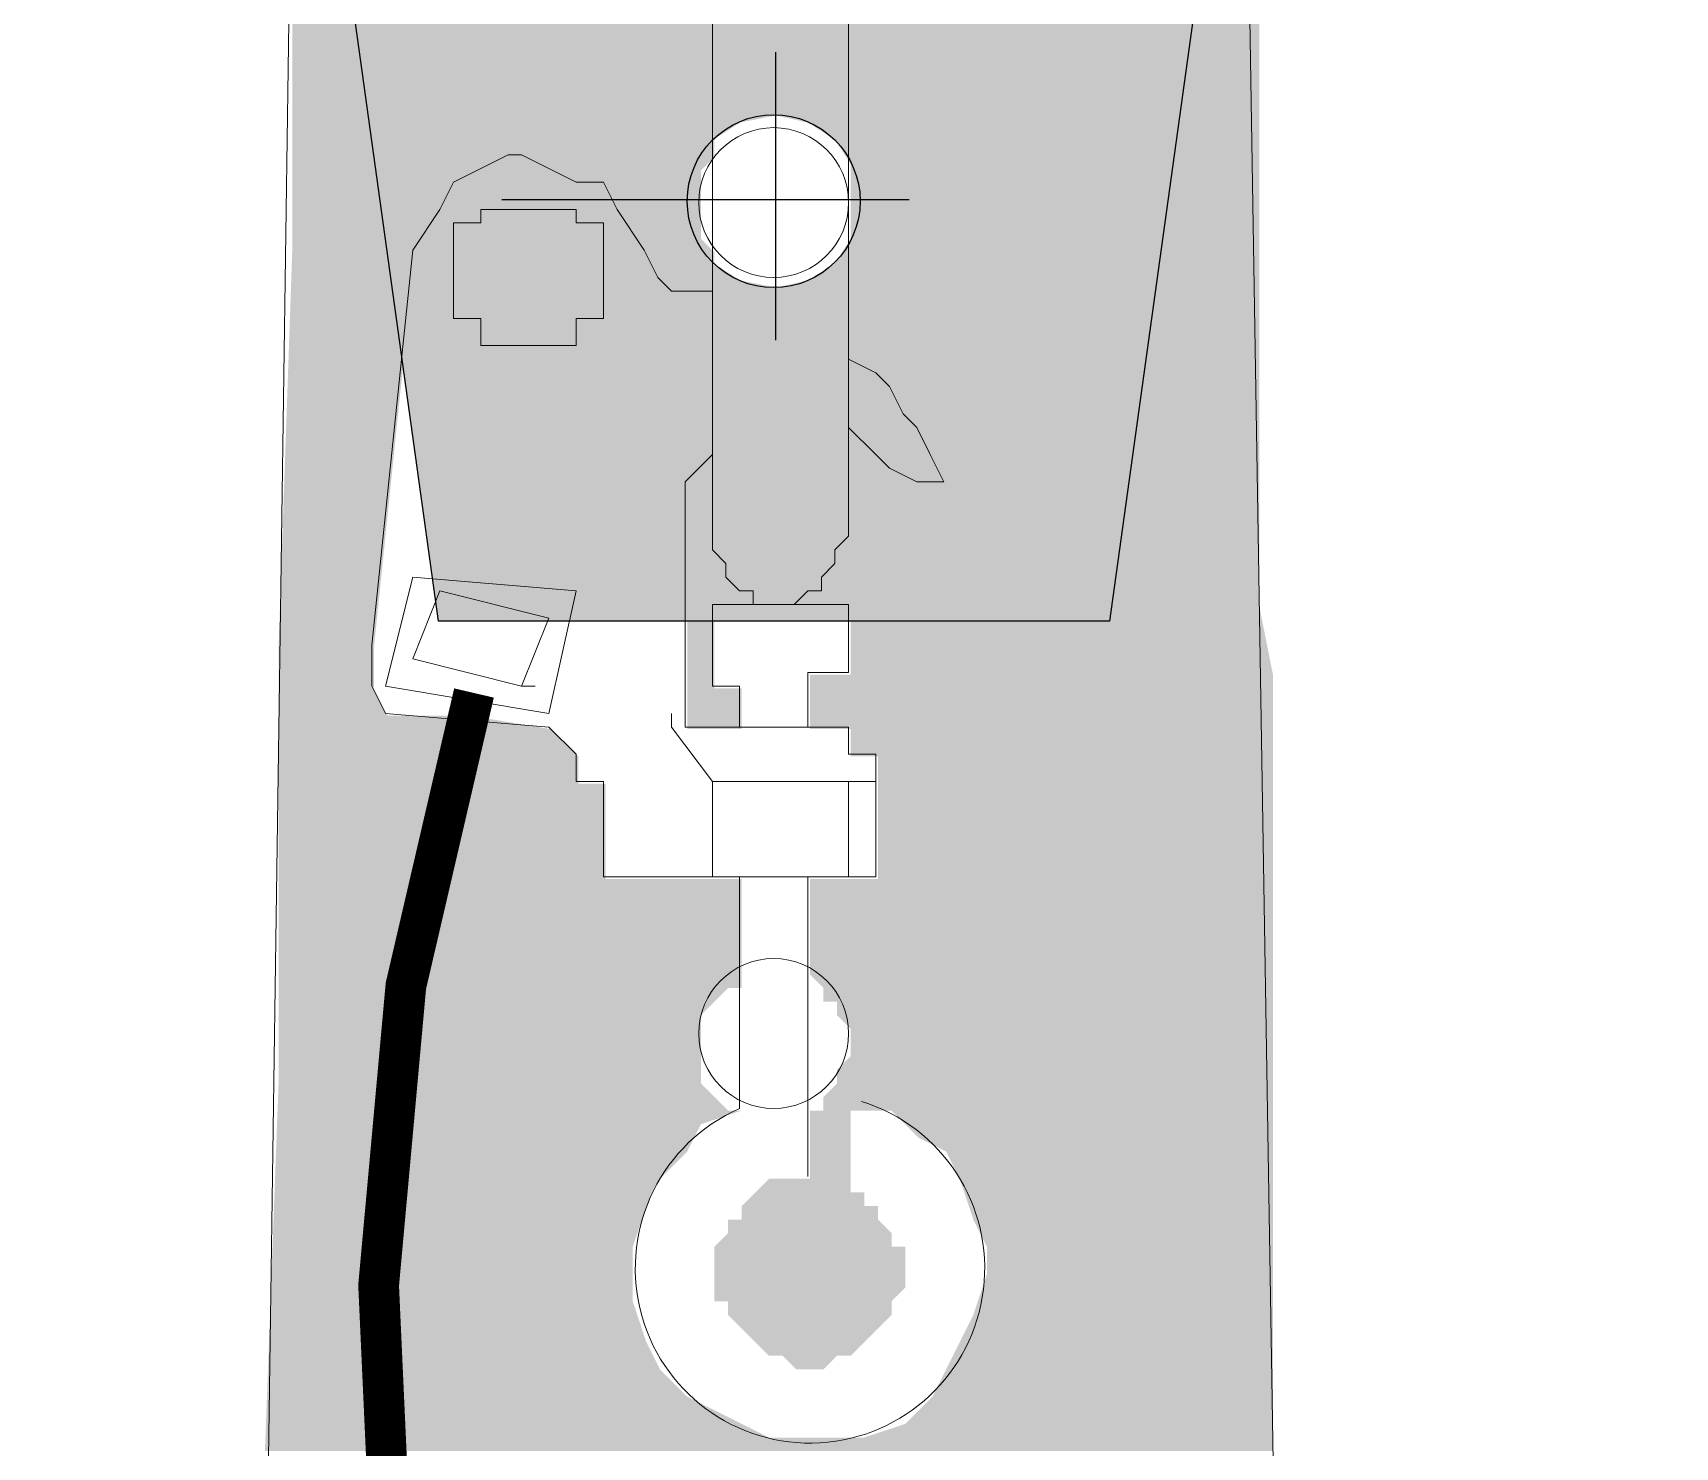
# Model space of a CAD drawing. Header units: millimetres. Extents: x 3949 to 6216, y -1987 to -943.
# Drawn here: x 4944.51 to 4950.4, y -1443.18 to -1438.12 of the extents above; entities that cross this region are included whole.
import ezdxf

# ---------------------------------------------------------------- set-up
doc = ezdxf.new("R2010")
doc.units = ezdxf.units.MM
doc.layers.add('PADRÃO DE ENTRADA', color=7, linetype='Continuous', lineweight=0)

msp = doc.modelspace()

# ---------------------------------------------------------------- linework, layer by layer
at = {"layer": 'PADRÃO DE ENTRADA', "lineweight": 25}
for points in [[(4918.5322, -1434.1944), (4975.8057, -1434.1944), (4975.8057, -1436.9139), (4948.6735, -1438.047), (4948.3713, -1440.2251), (4945.9666, -1440.2251), (4945.6644, -1438.047), (4918.5322, -1436.9139)], [(4947.1753, -1439.2179), (4947.1753, -1438.1855)], [(4946.8731, -1438.7143), (4946.1932, -1438.7143)], [(4947.6537, -1438.7143), (4946.6842, -1438.7143)]]:
    msp.add_lwpolyline(points, dxfattribs=at)
at = {"layer": 'PADRÃO DE ENTRADA', "lineweight": 5}
for points in [[(4945.4421, -1437.1942), (4945.1004, -1461.5068), (4944.9051, -1490.6526)], [(4948.8596, -1437.1942), (4949.1037, -1452.1333), (4949.6407, -1490.8479), (4949.6895, -1493.9724)], [(4946.948, -1437.4308), (4946.948, -1439.8718), (4946.948, -1439.9206), (4946.948, -1439.9694), (4946.9968, -1440.0183), (4946.9968, -1440.0671), (4947.0457, -1440.1159), (4947.0945, -1440.1159), (4947.0945, -1440.1647), (4947.1433, -1440.1647), (4947.1921, -1440.1647), (4947.2409, -1440.1647), (4947.2898, -1440.1159), (4947.3386, -1440.1159), (4947.3386, -1440.0671), (4947.3874, -1440.0183), (4947.3874, -1439.9694), (4947.4362, -1439.9206), (4947.4362, -1439.8718), (4947.4362, -1437.4308)], [(4946.948, -1439.0418), (4946.8504, -1439.0418), (4946.8016, -1439.0418), (4946.7527, -1438.993), (4946.7039, -1438.8954), (4946.6063, -1438.7489), (4946.5575, -1438.6513), (4946.4598, -1438.6513), (4946.2645, -1438.5536), (4946.2157, -1438.5536), (4946.0204, -1438.6513), (4945.9716, -1438.7489), (4945.874, -1438.8954), (4945.7275, -1440.3112), (4945.7275, -1440.36), (4945.7275, -1440.4576), (4945.7763, -1440.5553), (4946.3622, -1440.6041), (4946.4598, -1440.7017), (4946.4598, -1440.7994), (4946.5575, -1440.7994), (4946.5575, -1441.0435), (4946.5575, -1441.1411), (4946.6063, -1441.1411), (4947.3386, -1441.1411), (4947.4362, -1441.1411), (4947.5339, -1441.1411), (4947.5339, -1441.0435), (4947.5339, -1440.9458), (4947.5339, -1440.7994), (4947.5339, -1440.7017), (4947.4362, -1440.7017), (4947.4362, -1440.6041), (4946.948, -1440.6041), (4946.8504, -1440.6041), (4946.8504, -1440.5553), (4946.8504, -1439.8718), (4946.8504, -1439.823), (4946.8504, -1439.7253), (4946.948, -1439.6277)], [(4946.5575, -1438.8954), (4946.5575, -1438.8954)], [(4946.5575, -1438.8954), (4946.5575, -1438.8954)], [(4946.5575, -1439.0418), (4946.5575, -1439.0418)], [(4946.5575, -1439.0418), (4946.5575, -1439.0418)], [(4947.4362, -1439.5301), (4947.5339, -1439.6277), (4947.5827, -1439.6765), (4947.6803, -1439.7253), (4947.778, -1439.7253), (4947.7291, -1439.6277), (4947.6803, -1439.5301), (4947.6315, -1439.4812), (4947.5827, -1439.3836), (4947.5339, -1439.3348), (4947.4362, -1439.2859)], [(4947.2898, -1440.6041), (4947.2898, -1440.4088), (4947.4362, -1440.4088), (4947.4362, -1440.1647), (4946.948, -1440.1647), (4946.948, -1440.4576), (4947.0457, -1440.4576), (4947.0457, -1440.6041)], [(4946.3622, -1440.2135), (4946.3622, -1440.2135)], [(4946.3133, -1440.4576), (4946.2645, -1440.4576), (4946.3133, -1440.4576)], [(4945.7763, -1440.5553), (4945.7763, -1440.5553)], [(4945.7763, -1440.5553), (4945.7763, -1440.5553)], [(4947.5339, -1440.7994), (4946.948, -1440.7994), (4946.8016, -1440.6041), (4946.8016, -1440.5553)], [(4945.7839, -1440.5628), (4945.7839, -1440.5628)], [(4945.7839, -1440.5628), (4945.7839, -1440.5628)], [(4946.3622, -1440.6041), (4946.3622, -1440.6041)], [(4946.3622, -1440.6041), (4946.3622, -1440.6041)], [(4946.3697, -1440.6117), (4946.3697, -1440.6117)], [(4946.3697, -1440.6117), (4946.3697, -1440.6117)], [(4946.4598, -1440.7017), (4946.4598, -1440.7017)], [(4946.4598, -1440.7017), (4946.4598, -1440.7017)], [(4946.4674, -1440.7093), (4946.4674, -1440.7093)], [(4946.4674, -1440.7093), (4946.4674, -1440.7093)], [(4946.948, -1440.7994), (4946.948, -1441.1411)], [(4947.4362, -1440.7994), (4947.4362, -1441.1411)], [(4946.5575, -1441.0435), (4946.5575, -1441.0435)], [(4946.5575, -1441.0435), (4946.5575, -1441.0435)], [(4946.565, -1441.051), (4946.565, -1441.051)], [(4946.565, -1441.051), (4946.565, -1441.051)], [(4947.2898, -1441.1411), (4947.2898, -1442.2152)]]:
    msp.add_lwpolyline(points, dxfattribs=at)
for points in [[(4946.2645, -1438.7489), (4946.3622, -1438.7489), (4946.4598, -1438.7489), (4946.4598, -1438.7977), (4946.5575, -1438.7977), (4946.5575, -1438.8954), (4946.5575, -1438.993), (4946.5575, -1439.0418), (4946.5575, -1439.1395), (4946.4598, -1439.1395), (4946.4598, -1439.2371), (4946.3622, -1439.2371), (4946.2645, -1439.2371), (4946.2157, -1439.2371), (4946.1181, -1439.2371), (4946.1181, -1439.1395), (4946.0204, -1439.1395), (4946.0204, -1439.0418), (4946.0204, -1438.993), (4946.0204, -1438.8954), (4946.0204, -1438.7977), (4946.1181, -1438.7977), (4946.1181, -1438.7489), (4946.2157, -1438.7489)], [(4945.874, -1440.0671), (4946.4598, -1440.1159), (4946.3622, -1440.5553), (4945.7763, -1440.4576)], [(4945.9716, -1440.1159), (4946.3622, -1440.2135), (4946.2645, -1440.4576), (4945.874, -1440.36)]]:
    msp.add_lwpolyline(points, close=True, dxfattribs=at)
at = {"layer": 'PADRÃO DE ENTRADA', "color": 1, "lineweight": 0, "const_width": 0.1459}
msp.add_lwpolyline([(4946.0937, -1440.4821), (4945.8496, -1441.5317), (4945.7519, -1442.6057), (4945.8007, -1443.6798), (4946.0448, -1444.7294), (4946.4598, -1445.7058)], dxfattribs=at)
at = {"layer": 'PADRÃO DE ENTRADA', "lineweight": 5}
msp.add_lwpolyline([(4947.0457, -1441.1411), (4947.0457, -1441.9711, 5.545079), (4947.4824, -1441.9459)], format="xyb", dxfattribs=at)
at = {"layer": 'PADRÃO DE ENTRADA', "lineweight": 25}
msp.add_circle((4947.1677, -1438.7193), 0.3098, dxfattribs=at)
at = {"layer": 'PADRÃO DE ENTRADA', "lineweight": 5}
for centre in [(4947.1677, -1438.7245), (4947.1677, -1438.7245), (4947.1677, -1441.7025), (4947.1677, -1441.7025), (4947.1677, -1441.7025)]:
    msp.add_circle(centre, 0.2685, dxfattribs=at)
at = {"layer": 'PADRÃO DE ENTRADA', "transparency": 33554559}
for points in [[(4946.9556, -1437.9754), (4945.4421, -1437.9754), (4946.9556, -1438.5612)], [(4946.2721, -1438.5612), (4946.9556, -1438.5612), (4946.3209, -1438.5612)], [(4946.9556, -1438.5612), (4946.3209, -1438.5612), (4946.9067, -1438.61)], [(4946.3209, -1438.5612), (4946.9067, -1438.61), (4946.3697, -1438.61)], [(4946.9067, -1438.61), (4946.3697, -1438.61), (4946.9067, -1438.6588)], [(4946.3697, -1438.61), (4946.9067, -1438.6588), (4946.4674, -1438.6588)], [(4946.4674, -1438.6588), (4946.9067, -1438.6588), (4946.9067, -1438.6588)], [(4946.9067, -1438.6588), (4946.565, -1438.6588), (4946.9067, -1438.7077)], [(4946.565, -1438.6588), (4946.9067, -1438.7077), (4946.565, -1438.7077)], [(4946.9067, -1438.7077), (4946.565, -1438.7077), (4946.9067, -1438.7565)], [(4946.565, -1438.7077), (4946.9067, -1438.7565), (4946.6138, -1438.7565)], [(4946.6138, -1438.7565), (4946.9067, -1438.7565), (4946.9067, -1438.7565)], [(4946.6138, -1438.7565), (4946.9067, -1438.7565), (4946.6626, -1438.7565)], [(4946.9067, -1438.7565), (4946.6626, -1438.7565), (4946.9067, -1438.8053)], [(4946.6626, -1438.7565), (4946.9067, -1438.8053), (4946.6626, -1438.8053)], [(4946.9067, -1438.8053), (4946.6626, -1438.8053), (4946.9067, -1438.8541)], [(4946.6626, -1438.8053), (4946.9067, -1438.8541), (4946.6626, -1438.8541)], [(4946.9067, -1438.8541), (4946.6626, -1438.8541), (4946.9556, -1438.9029)], [(4946.6626, -1438.8541), (4946.9556, -1438.9029), (4946.7115, -1438.9029)], [(4946.7115, -1438.9029), (4946.9556, -1438.9029), (4946.9556, -1438.9029)], [(4946.9556, -1438.9029), (4946.7115, -1438.9029), (4946.9556, -1439.0006)], [(4946.7115, -1438.9029), (4946.9556, -1439.0006), (4946.7603, -1439.0006)], [(4946.9556, -1439.0006), (4946.7603, -1439.0006), (4946.9556, -1439.0494)], [(4946.7603, -1439.0006), (4946.9556, -1439.0494), (4946.8091, -1439.0494)], [(4947.4438, -1439.5376), (4947.5414, -1439.6352), (4947.4438, -1439.6352)], [(4946.948, -1439.6277), (4946.948, -1439.6765), (4946.948, -1439.6765)], [(4946.9556, -1439.6352), (4946.9556, -1439.6841), (4946.9556, -1439.6841)], [(4947.5414, -1439.6352), (4947.4438, -1439.6352), (4947.5902, -1439.6841)], [(4947.4438, -1439.6352), (4947.5902, -1439.6841), (4947.4438, -1439.6841)], [(4946.9556, -1439.6841), (4946.9556, -1439.7329), (4946.8579, -1439.7329)], [(4946.9556, -1439.7329), (4946.8579, -1439.7329), (4946.9556, -1439.8305)], [(4946.8579, -1439.7329), (4946.9556, -1439.8305), (4946.8579, -1439.8305)], [(4947.5902, -1439.6841), (4947.4438, -1439.6841), (4947.6879, -1439.7329)], [(4947.4438, -1439.6841), (4947.6879, -1439.7329), (4947.4438, -1439.7329)], [(4946.9556, -1439.8305), (4946.8579, -1439.8305), (4946.9556, -1439.8793)], [(4946.8579, -1439.8305), (4946.9556, -1439.8793), (4946.8579, -1439.8793)], [(4946.8579, -1439.8793), (4946.9556, -1439.8793), (4946.9556, -1439.8793)], [(4946.9556, -1439.8793), (4946.8579, -1439.8793), (4946.9556, -1439.9282)], [(4946.8579, -1439.8793), (4946.9556, -1439.9282), (4946.8579, -1439.9282)], [(4946.9556, -1439.9282), (4946.8579, -1439.9282), (4946.9556, -1439.977)], [(4946.8579, -1439.9282), (4946.9556, -1439.977), (4946.8579, -1439.977)], [(4946.9556, -1439.977), (4946.8579, -1439.977), (4947.0044, -1440.0746)], [(4946.8579, -1439.977), (4947.0044, -1440.0746), (4946.8579, -1440.0746)], [(4947.0044, -1440.0746), (4946.8579, -1440.0746), (4947.0532, -1440.1235)], [(4946.8579, -1440.0746), (4947.0532, -1440.1235), (4946.8579, -1440.1235)], [(4947.0532, -1440.1235), (4946.8579, -1440.1235), (4947.102, -1440.1723)], [(4946.8579, -1440.1235), (4947.102, -1440.1723), (4946.8579, -1440.1723)], [(4947.1997, -1440.1723), (4947.1997, -1440.1723), (4946.8579, -1440.1723)], [(4947.1997, -1440.1723), (4946.8579, -1440.1723), (4947.102, -1440.1723)], [(4946.9556, -1440.1723), (4946.8579, -1440.1723), (4946.9556, -1440.4652)], [(4946.8579, -1440.1723), (4946.9556, -1440.4652), (4946.8579, -1440.4652)], [(4947.0532, -1440.4652), (4946.8579, -1440.4652), (4947.0532, -1440.5628)], [(4946.8579, -1440.4652), (4947.0532, -1440.5628), (4946.8579, -1440.5628)], [(4946.0768, -1440.5628), (4946.3697, -1440.6117), (4946.0768, -1440.6117)], [(4947.0532, -1440.5628), (4946.8579, -1440.5628), (4947.0532, -1440.6117)], [(4946.8579, -1440.5628), (4947.0532, -1440.6117), (4946.8579, -1440.6117)], [(4947.3461, -1441.9786), (4947.4438, -1441.9786), (4947.2973, -1441.9786)], [(4947.4438, -1441.9786), (4947.2973, -1441.9786), (4947.4438, -1442.2227)], [(4947.2973, -1441.9786), (4947.4438, -1442.2227), (4947.2973, -1442.2227)], [(4947.3461, -1441.9786), (4947.4438, -1441.9786), (4947.4438, -1441.9786)], [(4947.4438, -1441.9786), (4947.4438, -1441.9786), (4947.3461, -1441.9786)], [(4947.1509, -1442.2227), (4947.4438, -1442.2716), (4947.102, -1442.2716)], [(4947.2485, -1442.2227), (4947.4438, -1442.2227), (4947.1509, -1442.2227)], [(4947.4438, -1442.2227), (4947.1509, -1442.2227), (4947.4438, -1442.2716)], [(4947.2973, -1442.2227), (4947.4438, -1442.2227), (4947.2485, -1442.2227)], [(4947.102, -1442.2716), (4947.4926, -1442.3204), (4947.0532, -1442.3204)], [(4947.5414, -1442.3204), (4947.5414, -1442.3204), (4947.0532, -1442.3204)], [(4947.5414, -1442.3204), (4947.0532, -1442.3204), (4947.4926, -1442.3204)], [(4947.5414, -1442.3204), (4947.0532, -1442.3204), (4947.5414, -1442.3692)], [(4947.0532, -1442.3204), (4947.5414, -1442.3692), (4947.0532, -1442.3692)], [(4947.4926, -1442.2716), (4947.4926, -1442.2716), (4947.102, -1442.2716)], [(4947.4926, -1442.2716), (4947.102, -1442.2716), (4947.4438, -1442.2716)], [(4947.4926, -1442.2716), (4947.102, -1442.2716), (4947.4926, -1442.3204)], [(4947.5414, -1442.3692), (4947.0532, -1442.3692), (4947.0044, -1442.3692)], [(4947.5414, -1442.3692), (4947.0044, -1442.3692), (4947.5902, -1442.418)], [(4947.0044, -1442.3692), (4947.5902, -1442.418), (4947.0044, -1442.418)], [(4947.0532, -1442.3692), (4947.5414, -1442.3692), (4947.5414, -1442.3692)], [(4947.0044, -1442.418), (4947.5902, -1442.4668), (4946.9556, -1442.4668)], [(4947.0044, -1442.418), (4947.5902, -1442.418), (4947.5902, -1442.418)], [(4947.5902, -1442.418), (4947.0044, -1442.418), (4947.5902, -1442.4668)], [(4947.6391, -1442.4668), (4947.6391, -1442.4668), (4946.9556, -1442.4668)], [(4947.6391, -1442.4668), (4946.9556, -1442.4668), (4947.5902, -1442.4668)], [(4947.6391, -1442.4668), (4946.9556, -1442.4668), (4947.6391, -1442.5157)], [(4946.9556, -1442.4668), (4947.6391, -1442.5157), (4946.9556, -1442.5157)], [(4947.6391, -1442.5157), (4946.9556, -1442.5157), (4947.6391, -1442.5645)], [(4946.9556, -1442.5157), (4947.6391, -1442.5645), (4946.9556, -1442.5645)], [(4947.6391, -1442.5645), (4946.9556, -1442.5645), (4947.6391, -1442.6133)], [(4946.9556, -1442.5645), (4947.6391, -1442.6133), (4946.9556, -1442.6133)], [(4946.9556, -1442.6133), (4947.6391, -1442.6133), (4947.6391, -1442.6133)], [(4947.6391, -1442.6133), (4946.9556, -1442.6133), (4947.5902, -1442.6621)], [(4946.9556, -1442.6133), (4947.5902, -1442.6621), (4946.9556, -1442.6621)], [(4947.5902, -1442.6621), (4946.9556, -1442.6621), (4947.0044, -1442.6621)], [(4946.9556, -1442.6621), (4947.5902, -1442.6621), (4947.5902, -1442.6621)], [(4947.5902, -1442.6621), (4947.0044, -1442.6621), (4947.5902, -1442.7109)], [(4947.0044, -1442.6621), (4947.5902, -1442.7109), (4947.0044, -1442.7109)], [(4947.0044, -1442.7109), (4947.5902, -1442.7109), (4947.5902, -1442.7109)], [(4947.5902, -1442.7109), (4947.0044, -1442.7109), (4947.5414, -1442.7598)], [(4947.0044, -1442.7109), (4947.5414, -1442.7598), (4947.0532, -1442.7598)], [(4947.0532, -1442.7598), (4947.5414, -1442.7598), (4947.5414, -1442.7598)], [(4947.5414, -1442.7598), (4947.0532, -1442.7598), (4947.4926, -1442.8086)], [(4947.0532, -1442.7598), (4947.4926, -1442.8086), (4947.102, -1442.8086)], [(4947.102, -1442.8086), (4947.4926, -1442.8086), (4947.4926, -1442.8086)], [(4947.4926, -1442.8086), (4947.4926, -1442.8086), (4947.102, -1442.8086)], [(4947.4926, -1442.8086), (4947.102, -1442.8086), (4947.4438, -1442.8574)], [(4947.102, -1442.8086), (4947.4438, -1442.8574), (4947.1509, -1442.8574)], [(4947.1509, -1442.8574), (4947.4438, -1442.8574), (4947.4438, -1442.8574)], [(4947.4438, -1442.8574), (4947.1509, -1442.8574), (4947.395, -1442.8574)], [(4947.1509, -1442.8574), (4947.395, -1442.8574), (4947.1997, -1442.8574)], [(4947.1997, -1442.8574), (4947.395, -1442.8574), (4947.395, -1442.8574)], [(4947.3461, -1442.9062), (4947.2485, -1442.9062), (4947.1997, -1442.8574)], [(4947.1997, -1442.8574), (4947.395, -1442.8574), (4947.3461, -1442.9062)], [(4947.3461, -1442.9062), (4947.3461, -1442.9062), (4947.2485, -1442.9062)]]:
    msp.add_solid(points, dxfattribs=at)
at = {"layer": 'PADRÃO DE ENTRADA', "color": 8}
for points in [[(4945.4421, -1437.9754), (4946.9556, -1438.5612), (4945.4421, -1438.5612)], [(4948.9084, -1437.9754), (4947.4438, -1437.9754), (4948.9084, -1439.2935)], [(4947.4438, -1437.9754), (4948.9084, -1439.2935), (4947.4438, -1439.2935)], [(4946.2233, -1438.5612), (4945.4421, -1438.5612), (4946.028, -1438.6588)], [(4945.4421, -1438.5612), (4946.028, -1438.6588), (4945.4421, -1438.6588)], [(4946.028, -1438.6588), (4945.4421, -1438.6588), (4945.9792, -1438.7565)], [(4945.4421, -1438.6588), (4945.9792, -1438.7565), (4945.4421, -1438.7565)], [(4945.9792, -1438.7565), (4945.4421, -1438.7565), (4945.8815, -1438.9029)], [(4945.4421, -1438.7565), (4945.8815, -1438.9029), (4945.4421, -1438.9029)], [(4945.4421, -1438.9029), (4945.7351, -1440.3187), (4945.3933, -1440.3187)], [(4945.8815, -1438.9029), (4945.4421, -1438.9029), (4945.7351, -1440.3187)], [(4947.4438, -1439.2935), (4948.9084, -1439.2935), (4948.9084, -1439.2935)], [(4948.9084, -1439.2935), (4947.4438, -1439.2935), (4948.9084, -1439.3423)], [(4947.4438, -1439.2935), (4948.9084, -1439.3423), (4947.5414, -1439.3423)], [(4948.9084, -1439.3423), (4947.5414, -1439.3423), (4948.9084, -1439.3911)], [(4947.5414, -1439.3423), (4948.9084, -1439.3911), (4947.5902, -1439.3911)], [(4948.9084, -1439.3911), (4947.5902, -1439.3911), (4948.9084, -1439.4888)], [(4947.5902, -1439.3911), (4948.9084, -1439.4888), (4947.6391, -1439.4888)], [(4948.9084, -1439.4888), (4947.6391, -1439.4888), (4948.9084, -1439.5376)], [(4947.6391, -1439.4888), (4948.9084, -1439.5376), (4947.6879, -1439.5376)], [(4948.9084, -1439.5376), (4947.6879, -1439.5376), (4948.9084, -1439.6352)], [(4947.6879, -1439.5376), (4948.9084, -1439.6352), (4947.7367, -1439.6352)], [(4948.9084, -1439.6352), (4947.7367, -1439.6352), (4948.9084, -1439.7329)], [(4947.7367, -1439.6352), (4948.9084, -1439.7329), (4947.7855, -1439.7329)], [(4948.9084, -1439.7329), (4947.4438, -1439.7329), (4948.9084, -1439.8793)], [(4947.4438, -1439.7329), (4948.9084, -1439.8793), (4947.4438, -1439.8793)], [(4948.9084, -1439.8793), (4947.4438, -1439.8793), (4948.9084, -1439.977)], [(4947.4438, -1439.8793), (4948.9084, -1439.977), (4947.4438, -1439.977)], [(4947.395, -1440.0258), (4948.9084, -1440.1235), (4947.3461, -1440.1235)], [(4947.4438, -1439.977), (4948.9084, -1440.0258), (4947.395, -1440.0258)], [(4948.9084, -1440.0258), (4947.395, -1440.0258), (4948.9084, -1440.1235)], [(4948.9084, -1439.977), (4947.4438, -1439.977), (4948.9084, -1440.0258)], [(4947.3461, -1440.1235), (4948.9084, -1440.1723), (4947.2485, -1440.1723)], [(4948.9084, -1440.1235), (4947.3461, -1440.1235), (4948.9084, -1440.1723)], [(4946.8579, -1440.1723), (4948.9084, -1440.1723), (4948.9084, -1440.1723)], [(4948.9084, -1440.1723), (4948.9084, -1440.1723), (4946.8579, -1440.1723)], [(4947.2485, -1440.1723), (4948.9084, -1440.1723), (4947.1997, -1440.1723)], [(4948.9084, -1440.1723), (4947.4438, -1440.1723), (4948.9572, -1440.4164)], [(4947.4438, -1440.1723), (4948.9572, -1440.4164), (4947.4438, -1440.4164)], [(4945.7351, -1440.3187), (4945.3933, -1440.3187), (4945.7351, -1440.3676)], [(4945.3933, -1440.3187), (4945.7351, -1440.3676), (4945.3933, -1440.3676)], [(4945.7351, -1440.3676), (4945.3933, -1440.3676), (4945.7351, -1440.4652)], [(4945.3933, -1440.3676), (4945.7351, -1440.4652), (4945.3933, -1440.4652)], [(4948.9572, -1440.4164), (4947.2973, -1440.4164), (4948.9572, -1440.6117)], [(4947.2973, -1440.4164), (4948.9572, -1440.6117), (4947.2973, -1440.6117)], [(4945.7351, -1440.4652), (4945.3933, -1440.4652), (4945.7839, -1440.5628)], [(4945.3933, -1440.4652), (4945.7839, -1440.5628), (4945.3933, -1440.5628)], [(4946.0768, -1440.5628), (4946.0768, -1440.5628), (4945.3933, -1440.5628)], [(4946.0768, -1440.5628), (4945.3933, -1440.5628), (4945.7839, -1440.5628)], [(4946.0768, -1440.5628), (4945.3933, -1440.5628), (4946.0768, -1440.6117)], [(4945.3933, -1440.5628), (4946.0768, -1440.6117), (4945.3933, -1440.6117)], [(4946.0768, -1440.6117), (4945.3933, -1440.6117), (4945.7839, -1441.881)], [(4945.3933, -1440.6117), (4945.7839, -1441.881), (4945.3933, -1441.881)], [(4946.0768, -1440.6117), (4946.4674, -1440.7093), (4946.028, -1440.7093)], [(4946.3697, -1440.6117), (4946.0768, -1440.6117), (4946.4674, -1440.7093)], [(4948.9572, -1440.6117), (4947.4438, -1440.6117), (4948.9572, -1440.7093)], [(4947.4438, -1440.6117), (4948.9572, -1440.7093), (4947.4438, -1440.7093)], [(4946.4674, -1440.7093), (4946.028, -1440.7093), (4946.4674, -1440.8069)], [(4946.028, -1440.7093), (4946.4674, -1440.8069), (4946.028, -1440.8069)], [(4948.9572, -1440.7093), (4947.5414, -1440.7093), (4948.9572, -1440.8069)], [(4947.5414, -1440.7093), (4948.9572, -1440.8069), (4947.5414, -1440.8069)], [(4946.028, -1440.8069), (4946.565, -1441.051), (4945.9792, -1441.051)], [(4946.565, -1440.8069), (4946.028, -1440.8069), (4946.565, -1441.051)], [(4948.9572, -1440.8069), (4947.5414, -1440.8069), (4948.9572, -1440.9534)], [(4947.5414, -1440.8069), (4948.9572, -1440.9534), (4947.5414, -1440.9534)], [(4948.9572, -1440.9534), (4947.5414, -1440.9534), (4948.9572, -1441.051)], [(4947.5414, -1440.9534), (4948.9572, -1441.051), (4947.5414, -1441.051)], [(4945.9792, -1441.051), (4946.565, -1441.1487), (4945.9303, -1441.1487)], [(4946.565, -1441.051), (4945.9792, -1441.051), (4946.565, -1441.1487)], [(4948.9572, -1441.051), (4947.5414, -1441.051), (4948.9572, -1441.1487)], [(4947.5414, -1441.051), (4948.9572, -1441.1487), (4947.5414, -1441.1487)], [(4945.9303, -1441.1487), (4947.0532, -1441.5392), (4945.8815, -1441.5392)], [(4947.0532, -1441.1487), (4945.9303, -1441.1487), (4947.0532, -1441.5392)], [(4948.9572, -1441.1487), (4947.2973, -1441.1487), (4948.9572, -1441.4904)], [(4947.2973, -1441.1487), (4948.9572, -1441.4904), (4947.2973, -1441.4904)], [(4948.9572, -1441.4904), (4947.2973, -1441.4904), (4948.9572, -1441.5392)], [(4947.2973, -1441.4904), (4948.9572, -1441.5392), (4947.3461, -1441.5392)], [(4947.0044, -1441.5392), (4947.0044, -1441.5392), (4945.8815, -1441.5392)], [(4947.0044, -1441.5392), (4945.8815, -1441.5392), (4947.0532, -1441.5392)], [(4947.0044, -1441.5392), (4945.8815, -1441.5392), (4946.9556, -1441.5881)], [(4945.8815, -1441.5392), (4946.9556, -1441.5881), (4945.8815, -1441.5881)], [(4948.9572, -1441.5392), (4947.3461, -1441.5392), (4948.9572, -1441.5881)], [(4947.3461, -1441.5392), (4948.9572, -1441.5881), (4947.3461, -1441.5881)], [(4945.8815, -1441.5881), (4946.9067, -1441.6369), (4945.8327, -1441.6369)], [(4946.9556, -1441.5881), (4945.8815, -1441.5881), (4946.9067, -1441.6369)], [(4947.3461, -1441.5881), (4948.9572, -1441.5881), (4947.395, -1441.5881)], [(4948.9572, -1441.5881), (4947.395, -1441.5881), (4948.9572, -1441.6369)], [(4947.395, -1441.5881), (4948.9572, -1441.6369), (4947.395, -1441.6369)], [(4945.8327, -1441.6369), (4946.9067, -1441.6369), (4946.9067, -1441.6369)], [(4946.9067, -1441.6369), (4946.9067, -1441.6369), (4945.8327, -1441.6369)], [(4946.9067, -1441.6369), (4945.8327, -1441.6369), (4946.9067, -1441.6857)], [(4945.8327, -1441.6369), (4946.9067, -1441.6857), (4945.8327, -1441.6857)], [(4948.9572, -1441.6369), (4947.395, -1441.6369), (4948.9572, -1441.6857)], [(4947.395, -1441.6369), (4948.9572, -1441.6857), (4947.4438, -1441.6857)], [(4946.9067, -1441.6857), (4945.8327, -1441.6857), (4946.9067, -1441.7345)], [(4945.8327, -1441.6857), (4946.9067, -1441.7345), (4945.8327, -1441.7345)], [(4946.9067, -1441.7345), (4945.8327, -1441.7345), (4946.9067, -1441.7833)], [(4945.8327, -1441.7345), (4946.9067, -1441.7833), (4945.8327, -1441.7833)], [(4948.9572, -1441.6857), (4947.4438, -1441.6857), (4948.9572, -1441.7345)], [(4947.4438, -1441.6857), (4948.9572, -1441.7345), (4947.4438, -1441.7345)], [(4948.9572, -1441.7345), (4947.4438, -1441.7345), (4948.9572, -1441.7833)], [(4947.4438, -1441.7345), (4948.9572, -1441.7833), (4947.4438, -1441.7833)], [(4945.8327, -1441.7833), (4946.9067, -1441.8322), (4945.7839, -1441.8322)], [(4946.9067, -1441.7833), (4945.8327, -1441.7833), (4946.9067, -1441.8322)], [(4947.4438, -1441.7833), (4948.9572, -1441.8322), (4947.395, -1441.8322)], [(4948.9572, -1441.7833), (4947.4438, -1441.7833), (4948.9572, -1441.8322)], [(4946.9067, -1441.8322), (4945.7839, -1441.8322), (4946.9067, -1441.881)], [(4945.7839, -1441.8322), (4946.9067, -1441.881), (4945.7839, -1441.881)], [(4948.9572, -1441.8322), (4947.395, -1441.8322), (4948.9572, -1441.881)], [(4947.395, -1441.8322), (4948.9572, -1441.881), (4947.395, -1441.881)], [(4945.3933, -1441.881), (4945.7839, -1443.1991), (4945.3445, -1443.1991)], [(4945.3933, -1441.881), (4945.7839, -1441.881), (4945.7839, -1441.881)], [(4945.7839, -1441.881), (4945.7839, -1441.881), (4945.3933, -1441.881)], [(4945.7839, -1441.881), (4945.3933, -1441.881), (4945.7839, -1443.1991)], [(4945.7839, -1441.881), (4946.9067, -1441.881), (4946.9067, -1441.881)], [(4946.9067, -1441.881), (4946.9067, -1441.881), (4945.7839, -1441.881)], [(4946.9067, -1441.881), (4945.7839, -1441.881), (4946.9556, -1441.9298)], [(4945.7839, -1441.881), (4946.9556, -1441.9298), (4945.7839, -1441.9298)], [(4947.395, -1441.881), (4948.9572, -1441.9298), (4947.3461, -1441.9298)], [(4948.9572, -1441.881), (4947.395, -1441.881), (4948.9572, -1441.9298)], [(4946.9556, -1441.9298), (4945.7839, -1441.9298), (4947.0044, -1441.9786)], [(4945.7839, -1441.9298), (4947.0044, -1441.9786), (4945.7839, -1441.9786)], [(4948.9572, -1441.9298), (4947.3461, -1441.9298), (4948.9572, -1441.9786)], [(4947.3461, -1441.9298), (4948.9572, -1441.9786), (4947.3461, -1441.9786)], [(4947.0532, -1441.9786), (4947.0532, -1441.9786), (4945.7839, -1441.9786)], [(4947.0532, -1441.9786), (4945.7839, -1441.9786), (4947.0044, -1441.9786)], [(4947.0532, -1441.9786), (4945.7839, -1441.9786), (4946.9067, -1442.0275)], [(4945.7839, -1441.9786), (4946.9067, -1442.0275), (4945.7839, -1442.0275)], [(4946.9067, -1442.0275), (4945.7839, -1442.0275), (4946.8579, -1442.1251)], [(4945.7839, -1442.0275), (4946.8579, -1442.1251), (4945.7839, -1442.1251)], [(4947.4438, -1441.9786), (4948.9572, -1441.9786), (4947.5902, -1441.9786)], [(4948.9572, -1441.9786), (4947.5902, -1441.9786), (4948.9572, -1442.0763)], [(4947.5902, -1441.9786), (4948.9572, -1442.0763), (4947.6879, -1442.0763)], [(4948.9572, -1442.0763), (4947.6879, -1442.0763), (4948.9572, -1442.1251)], [(4947.6879, -1442.0763), (4948.9572, -1442.1251), (4947.7855, -1442.1251)], [(4946.8579, -1442.1251), (4945.7839, -1442.1251), (4946.7603, -1442.2227)], [(4945.7839, -1442.1251), (4946.7603, -1442.2227), (4945.7839, -1442.2227)], [(4948.9572, -1442.1251), (4947.7855, -1442.1251), (4948.9572, -1442.2227)], [(4947.7855, -1442.1251), (4948.9572, -1442.2227), (4947.8343, -1442.2227)], [(4946.7603, -1442.2227), (4945.7839, -1442.2227), (4946.7115, -1442.3204)], [(4945.7839, -1442.2227), (4946.7115, -1442.3204), (4945.7839, -1442.3204)], [(4948.9572, -1442.2227), (4947.8343, -1442.2227), (4948.9572, -1442.3692)], [(4947.8343, -1442.2227), (4948.9572, -1442.3692), (4947.8832, -1442.3692)], [(4946.7115, -1442.3204), (4945.7839, -1442.3204), (4946.6626, -1442.4668)], [(4945.7839, -1442.3204), (4946.6626, -1442.4668), (4945.7839, -1442.4668)], [(4948.9572, -1442.3692), (4947.8832, -1442.3692), (4948.9572, -1442.4668)], [(4947.8832, -1442.3692), (4948.9572, -1442.4668), (4947.932, -1442.4668)], [(4946.6626, -1442.4668), (4945.7839, -1442.4668), (4946.6626, -1442.5645)], [(4945.7839, -1442.4668), (4946.6626, -1442.5645), (4945.7839, -1442.5645)], [(4948.9572, -1442.4668), (4947.932, -1442.4668), (4948.9572, -1442.5645)], [(4947.932, -1442.4668), (4948.9572, -1442.5645), (4947.932, -1442.5645)], [(4946.6626, -1442.5645), (4945.7839, -1442.5645), (4946.6626, -1442.6621)], [(4945.7839, -1442.5645), (4946.6626, -1442.6621), (4945.7839, -1442.6621)], [(4947.932, -1442.5645), (4948.9572, -1442.7109), (4947.8832, -1442.7109)], [(4948.9572, -1442.5645), (4947.932, -1442.5645), (4948.9572, -1442.7109)], [(4946.6626, -1442.6621), (4945.7839, -1442.6621), (4946.7115, -1442.8086)], [(4945.7839, -1442.6621), (4946.7115, -1442.8086), (4945.7839, -1442.8086)], [(4947.8832, -1442.7109), (4948.9572, -1442.8086), (4947.8343, -1442.8086)], [(4948.9572, -1442.7109), (4947.8832, -1442.7109), (4948.9572, -1442.8086)], [(4946.7115, -1442.8086), (4945.7839, -1442.8086), (4946.7603, -1442.9062)], [(4945.7839, -1442.8086), (4946.7603, -1442.9062), (4945.7839, -1442.9062)], [(4947.8343, -1442.8086), (4948.9572, -1442.9062), (4947.7855, -1442.9062)], [(4948.9572, -1442.8086), (4947.8343, -1442.8086), (4948.9572, -1442.9062)], [(4946.7603, -1442.9062), (4945.7839, -1442.9062), (4946.8579, -1443.0039)], [(4945.7839, -1442.9062), (4946.8579, -1443.0039), (4945.7839, -1443.0039)], [(4947.7855, -1442.9062), (4948.9572, -1443.0039), (4947.7367, -1443.0039)], [(4948.9572, -1442.9062), (4947.7855, -1442.9062), (4948.9572, -1443.0039)], [(4946.8579, -1443.0039), (4945.7839, -1443.0039), (4946.9556, -1443.0527)], [(4945.7839, -1443.0039), (4946.9556, -1443.0527), (4945.7839, -1443.0527)], [(4947.7367, -1443.0039), (4948.9572, -1443.1015), (4947.6391, -1443.1015)], [(4948.9572, -1443.0039), (4947.7367, -1443.0039), (4948.9572, -1443.1015)], [(4946.9556, -1443.0527), (4945.7839, -1443.0527), (4947.0532, -1443.1015)], [(4945.7839, -1443.0527), (4947.0532, -1443.1015), (4945.7839, -1443.1015)], [(4947.0532, -1443.1015), (4945.7839, -1443.1015), (4947.1509, -1443.1503)], [(4945.7839, -1443.1015), (4947.1509, -1443.1503), (4945.7839, -1443.1503)], [(4947.2973, -1443.1503), (4947.2973, -1443.1503), (4945.7839, -1443.1503)], [(4947.2973, -1443.1503), (4945.7839, -1443.1503), (4947.1509, -1443.1503)], [(4948.9572, -1443.1503), (4945.7839, -1443.1503), (4948.9572, -1443.1991)], [(4945.7839, -1443.1503), (4948.9572, -1443.1991), (4945.7839, -1443.1991)], [(4948.9572, -1443.1503), (4947.395, -1443.1503), (4947.2973, -1443.1503)], [(4947.4926, -1443.1503), (4948.9572, -1443.1503), (4947.395, -1443.1503)], [(4947.395, -1443.1503), (4948.9572, -1443.1503), (4948.9572, -1443.1503)], [(4947.6391, -1443.1015), (4948.9572, -1443.1503), (4947.4926, -1443.1503)], [(4948.9572, -1443.1015), (4947.6391, -1443.1015), (4948.9572, -1443.1503)]]:
    msp.add_solid(points, dxfattribs=at)
at = {"layer": 'PADRÃO DE ENTRADA', "color": 254, "lineweight": 5, "true_color": 0xdbdbdb, "transparency": 33554559}
for points in [[(4945.6644, -1438.047), (4945.7148, -1438.4121), (4948.6231, -1438.4121)], [(4945.6644, -1438.047), (4948.6735, -1438.047), (4948.6231, -1438.4121)], [(4945.7148, -1438.4121), (4945.7148, -1438.4373), (4947.0494, -1438.4373)], [(4945.7148, -1438.4121), (4947.1753, -1438.4121), (4947.0494, -1438.4373)], [(4945.7148, -1438.4373), (4945.7274, -1438.5002), (4946.9486, -1438.5002)], [(4945.7148, -1438.4373), (4947.0494, -1438.4373), (4946.9486, -1438.5002)], [(4947.1753, -1438.4121), (4947.2886, -1438.4373), (4948.6231, -1438.4373)], [(4947.1753, -1438.4121), (4948.6231, -1438.4121), (4948.6231, -1438.4373)], [(4947.2886, -1438.4373), (4947.3893, -1438.5002), (4948.6106, -1438.5002)], [(4947.2886, -1438.4373), (4948.6231, -1438.4373), (4948.6106, -1438.5002)], [(4945.7274, -1438.5002), (4945.74, -1438.601), (4946.8857, -1438.601)], [(4945.7274, -1438.5002), (4946.9486, -1438.5002), (4946.8857, -1438.601)], [(4947.3893, -1438.5002), (4947.4522, -1438.601), (4948.598, -1438.601)], [(4947.3893, -1438.5002), (4948.6106, -1438.5002), (4948.598, -1438.601)], [(4945.74, -1438.601), (4945.7526, -1438.7143), (4946.8605, -1438.7143)], [(4945.74, -1438.601), (4946.8857, -1438.601), (4946.8605, -1438.7143)], [(4947.4522, -1438.601), (4947.4774, -1438.7143), (4948.5854, -1438.7143)], [(4947.4522, -1438.601), (4948.598, -1438.601), (4948.5854, -1438.7143)], [(4945.7526, -1438.7143), (4945.7777, -1438.8402), (4946.8857, -1438.8402)], [(4945.7526, -1438.7143), (4946.8605, -1438.7143), (4946.8857, -1438.8402)], [(4947.4774, -1438.7143), (4947.4522, -1438.8402), (4948.5728, -1438.8402)], [(4947.4774, -1438.7143), (4948.5854, -1438.7143), (4948.5728, -1438.8402)], [(4945.7777, -1438.8402), (4945.7903, -1438.9409), (4946.9486, -1438.9409)], [(4945.7777, -1438.8402), (4946.8857, -1438.8402), (4946.9486, -1438.9409)], [(4947.4522, -1438.8402), (4947.3893, -1438.9409), (4948.5602, -1438.9409)], [(4947.4522, -1438.8402), (4948.5728, -1438.8402), (4948.5602, -1438.9409)], [(4945.7903, -1438.9409), (4945.7903, -1439.0039), (4947.0494, -1439.0039)], [(4945.7903, -1438.9409), (4946.9486, -1438.9409), (4947.0494, -1439.0039)], [(4947.3893, -1438.9409), (4947.2886, -1439.0039), (4948.5476, -1439.0039)], [(4947.3893, -1438.9409), (4948.5602, -1438.9409), (4948.5476, -1439.0039)], [(4945.7903, -1439.0039), (4945.8029, -1439.029), (4947.1753, -1439.029)], [(4945.7903, -1439.0039), (4947.0494, -1439.0039), (4947.1753, -1439.029)], [(4945.8029, -1439.029), (4945.9666, -1440.2251), (4948.3713, -1440.2251)], [(4945.8029, -1439.029), (4948.5476, -1439.029), (4948.3713, -1440.2251)], [(4947.2886, -1439.0039), (4947.1753, -1439.029), (4948.5476, -1439.029)], [(4947.2886, -1439.0039), (4948.5476, -1439.0039), (4948.5476, -1439.029)]]:
    msp.add_solid(points, dxfattribs=at)
at = {"layer": 'PADRÃO DE ENTRADA', "lineweight": 25, "transparency": 33554559}
msp.add_solid([(4946.445, -1438.4121), (4946.5457, -1438.4121), (4946.4954, -1438.7143)], dxfattribs=at)

doc.saveas('drawing.dxf')
